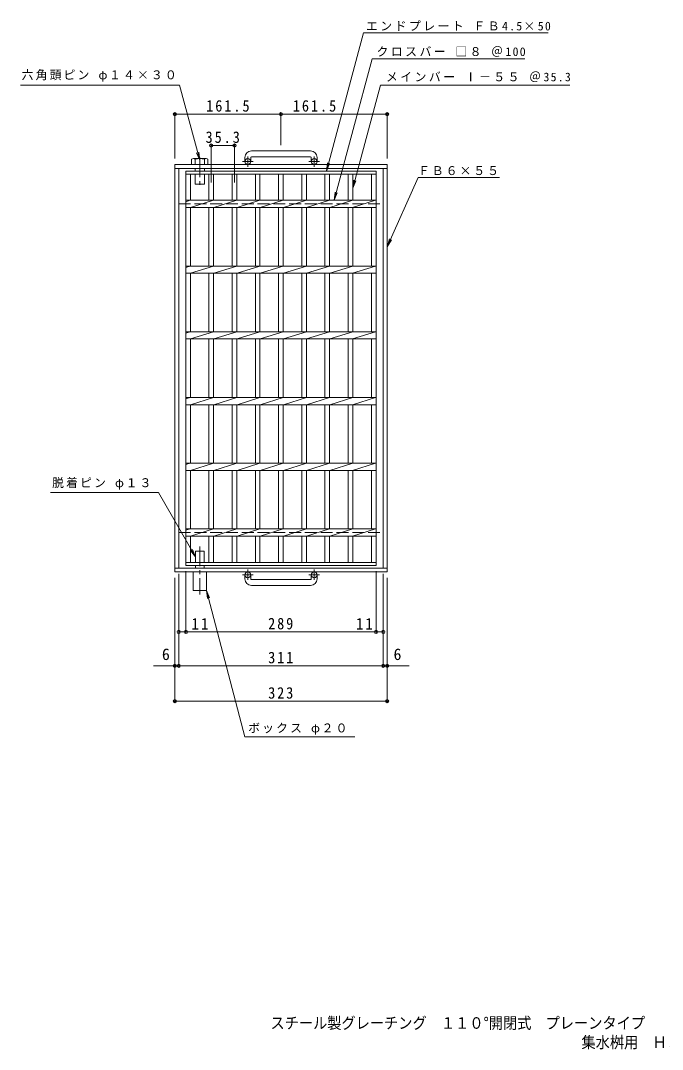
# Model space of a CAD drawing. Units: millimetres, scale not verified. Extents: x -892 to 1060, y -823 to 743.
# Drawn here: x -892 to 84, y -823 to 743 of the extents above; entities that cross this region are included whole.
import ezdxf
from ezdxf.enums import TextEntityAlignment as Align

# ---------------------------------------------------------------- set-up
doc = ezdxf.new("R2010")
doc.units = ezdxf.units.MM
doc.header["$LTSCALE"] = 6
doc.header["$PDMODE"] = 32
doc.header["$PDSIZE"] = 4.8
doc.linetypes.add('CHAIN1', pattern=[8, 5, -1, 1, -1])
doc.linetypes.add('DASHED3', pattern=[4, 3, -1])
for name, color, linetype, lineweight in [('A-1', 2, 'Continuous', 9), ('A-2', 3, 'Continuous', 9), ('A-4', 7, 'Continuous', 9), ('A-5', 7, 'Continuous', 9), ('A-9', 4, 'Continuous', 9)]:
    doc.layers.add(name, color=color, linetype=linetype, lineweight=lineweight)
doc.layers.add('F-5_F-5ﾚｲﾔ', color=2, linetype='Continuous')
doc.styles.add('ＭＳ ゴシック', font='')
doc.styles.get('ＭＳ ゴシック').set_extended_font_data('MS Gothic')

msp = doc.modelspace()

# ---------------------------------------------------------------- linework, layer by layer
at = {"layer": 'A-1'}
for p, q in [((-550.975, 534.514), (-550.975, 528.414)), ((-541.975, 534.514), (-541.975, 528.414)), ((-450.975, 544.514), (-540.975, 544.514)), ((-540.975, 535.514), (-450.975, 535.514)), ((-449.975, 534.514), (-449.975, 528.414)), ((-440.975, 534.514), (-440.975, 528.414)), ((-657.475, 523.914), (-334.475, 523.914)), ((-657.475, 523.914), (-657.475, -96.086)), ((-657.475, 517.914), (-334.475, 517.914)), ((-651.475, 517.914), (-651.475, -90.086)), ((-340.475, 517.914), (-340.475, -90.086)), ((-334.475, 523.914), (-334.475, -96.086)), ((-657.475, -90.086), (-334.475, -90.086)), ((-657.475, -96.086), (-334.475, -96.086)), ((-550.975, -106.687), (-550.975, -100.587)), ((-541.975, -106.687), (-541.975, -100.587)), ((-540.975, -107.687), (-450.975, -107.687)), ((-449.975, -106.687), (-449.975, -100.587)), ((-440.975, -106.687), (-440.975, -100.587)), ((-450.975, -116.687), (-540.975, -116.687))]:
    msp.add_line(p, q, dxfattribs=at)
at = {"layer": 'A-1', "linetype": 'CHAIN1'}
for p, q in [((-546.475, 520.306), (-546.475, 535.904)), ((-445.474, 520.306), (-445.474, 535.904)), ((-538.312, 528.414), (-554.719, 528.414)), ((-437.312, 528.414), (-453.719, 528.414)), ((-546.475, -92.479), (-546.475, -108.077)), ((-445.474, -92.479), (-445.474, -108.077)), ((-538.312, -100.587), (-554.719, -100.587)), ((-437.312, -100.587), (-453.719, -100.587))]:
    msp.add_line(p, q, dxfattribs=at)
at = {"layer": 'A-1', "linetype": 'DASHED3'}
for p, q in [((-651.475, 463.914), (-340.475, 463.914)), ((-651.475, -36.086), (-340.475, -36.086))]:
    msp.add_line(p, q, dxfattribs=at)
at = {"layer": 'A-1'}
for centre in [(-546.475, 528.414), (-445.475, 528.414), (-546.475, -100.587), (-445.475, -100.587)]:
    msp.add_circle(centre, 4.5, dxfattribs=at)
for centre, radius, start, end in [((-540.975, 534.514), 10, 90, 180), ((-540.975, 534.514), 1, 90, 180), ((-450.975, 534.514), 10, 0, 90), ((-450.975, 534.514), 1, 0, 90), ((-540.975, -106.687), 10, 180, 270), ((-540.975, -106.687), 1, 180, 270), ((-450.975, -106.687), 10, 270, 0), ((-450.975, -106.687), 1, 270, 0)]:
    msp.add_arc(centre, radius, start, end, dxfattribs=at)
at = {"layer": 'A-2'}
for p, q in [((-640.474, 513.914), (-351.474, 513.914)), ((-640.474, -86.086), (-640.474, 513.914)), ((-640.474, 509.414), (-351.474, 509.414)), ((-633.474, 469.414), (-633.474, 509.414)), ((-605.574, 509.414), (-605.574, 469.414)), ((-598.574, 509.414), (-598.574, 469.414)), ((-570.274, 509.414), (-570.274, 469.414)), ((-563.274, 509.414), (-563.274, 469.414)), ((-534.974, 509.414), (-534.974, 469.414)), ((-527.974, 509.414), (-527.974, 469.414)), ((-499.674, 509.414), (-499.674, 469.414)), ((-492.674, 509.414), (-492.674, 469.414)), ((-464.374, 509.414), (-464.374, 469.414)), ((-457.374, 509.414), (-457.374, 469.414)), ((-429.074, 509.414), (-429.074, 469.414)), ((-422.074, 509.414), (-422.074, 469.414)), ((-393.774, 509.414), (-393.774, 469.414)), ((-386.774, 509.414), (-386.774, 469.414)), ((-358.475, 509.414), (-358.475, 469.414)), ((-640.474, 467.334), (-633.874, 469.414)), ((-640.474, 469.414), (-351.474, 469.414)), ((-640.474, 458.414), (-351.474, 458.414)), ((-633.474, 458.414), (-598.574, 469.414)), ((-633.474, 369.413), (-633.474, 458.414)), ((-605.574, 458.414), (-605.574, 369.413)), ((-598.574, 458.414), (-598.574, 369.413)), ((-598.174, 458.414), (-563.274, 469.414)), ((-570.274, 458.414), (-570.274, 369.413)), ((-563.274, 458.414), (-563.274, 369.413)), ((-562.874, 458.414), (-527.974, 469.414)), ((-534.974, 458.414), (-534.974, 369.413)), ((-527.974, 458.414), (-527.974, 369.413)), ((-527.574, 458.414), (-492.674, 469.414)), ((-499.674, 458.414), (-499.674, 369.413)), ((-492.674, 458.414), (-492.674, 369.413)), ((-492.274, 458.414), (-457.374, 469.414)), ((-464.374, 458.414), (-464.374, 369.413)), ((-457.374, 458.414), (-457.374, 369.413)), ((-456.974, 458.414), (-422.074, 469.414)), ((-429.074, 458.414), (-429.074, 369.413)), ((-422.074, 458.414), (-422.074, 369.413)), ((-421.674, 458.414), (-386.774, 469.414)), ((-393.774, 458.414), (-393.774, 369.413)), ((-387.173, 458.414), (-352.274, 469.414)), ((-386.774, 458.414), (-386.774, 369.413)), ((-358.475, 458.414), (-358.475, 369.413)), ((-640.474, 367.334), (-633.874, 369.414)), ((-640.474, 369.414), (-351.474, 369.414)), ((-633.474, 358.414), (-598.574, 369.414)), ((-598.174, 358.414), (-563.274, 369.414)), ((-562.874, 358.414), (-527.974, 369.414)), ((-527.574, 358.414), (-492.674, 369.414)), ((-492.274, 358.414), (-457.374, 369.414)), ((-456.974, 358.414), (-422.074, 369.414)), ((-421.674, 358.414), (-386.774, 369.414)), ((-387.173, 358.414), (-352.274, 369.414)), ((-640.474, 358.414), (-351.474, 358.414)), ((-633.474, 269.413), (-633.474, 358.414)), ((-605.574, 358.414), (-605.574, 269.413)), ((-598.574, 358.414), (-598.574, 269.413)), ((-570.274, 358.414), (-570.274, 269.413)), ((-563.274, 358.414), (-563.274, 269.413)), ((-534.974, 358.414), (-534.974, 269.413)), ((-527.974, 358.414), (-527.974, 269.413)), ((-499.674, 358.414), (-499.674, 269.413)), ((-492.674, 358.414), (-492.674, 269.413)), ((-464.374, 358.414), (-464.374, 269.413)), ((-457.374, 358.414), (-457.374, 269.413)), ((-429.074, 358.414), (-429.074, 269.413)), ((-422.074, 358.414), (-422.074, 269.413)), ((-393.774, 358.414), (-393.774, 269.413)), ((-386.774, 358.414), (-386.774, 269.413)), ((-358.475, 358.414), (-358.475, 269.413)), ((-640.474, 267.334), (-633.874, 269.414)), ((-640.474, 269.414), (-351.474, 269.414)), ((-633.474, 258.414), (-598.574, 269.414)), ((-598.174, 258.414), (-563.274, 269.414)), ((-562.874, 258.414), (-527.974, 269.414)), ((-527.574, 258.414), (-492.674, 269.414)), ((-492.274, 258.414), (-457.374, 269.414)), ((-456.974, 258.414), (-422.074, 269.414)), ((-421.674, 258.414), (-386.774, 269.414)), ((-387.173, 258.414), (-352.274, 269.414)), ((-640.474, 258.414), (-351.474, 258.414)), ((-633.474, 169.413), (-633.474, 258.414)), ((-605.574, 258.414), (-605.574, 169.413)), ((-598.574, 258.414), (-598.574, 169.413)), ((-570.274, 258.414), (-570.274, 169.413)), ((-563.274, 258.414), (-563.274, 169.413)), ((-534.974, 258.414), (-534.974, 169.413)), ((-527.974, 258.414), (-527.974, 169.413)), ((-499.674, 258.414), (-499.674, 169.413)), ((-492.674, 258.414), (-492.674, 169.413)), ((-464.374, 258.414), (-464.374, 169.413)), ((-457.374, 258.414), (-457.374, 169.413)), ((-429.074, 258.414), (-429.074, 169.413)), ((-422.074, 258.414), (-422.074, 169.413)), ((-393.774, 258.414), (-393.774, 169.413)), ((-386.774, 258.414), (-386.774, 169.413)), ((-358.475, 258.414), (-358.475, 169.413)), ((-640.474, 167.334), (-633.874, 169.414)), ((-640.474, 169.414), (-351.474, 169.414)), ((-640.474, 158.414), (-351.474, 158.414)), ((-633.474, 158.414), (-598.574, 169.414)), ((-633.474, 69.413), (-633.474, 158.414)), ((-605.574, 158.414), (-605.574, 69.413)), ((-598.574, 158.414), (-598.574, 69.413)), ((-598.174, 158.414), (-563.274, 169.414)), ((-570.274, 158.414), (-570.274, 69.413)), ((-563.274, 158.414), (-563.274, 69.413)), ((-562.874, 158.414), (-527.974, 169.414)), ((-534.974, 158.414), (-534.974, 69.413)), ((-527.974, 158.414), (-527.974, 69.413)), ((-527.574, 158.414), (-492.674, 169.414)), ((-499.674, 158.414), (-499.674, 69.413)), ((-492.674, 158.414), (-492.674, 69.413)), ((-492.274, 158.414), (-457.374, 169.414)), ((-464.374, 158.414), (-464.374, 69.413)), ((-457.374, 158.414), (-457.374, 69.413)), ((-456.974, 158.414), (-422.074, 169.414)), ((-429.074, 158.414), (-429.074, 69.413)), ((-422.074, 158.414), (-422.074, 69.413)), ((-421.674, 158.414), (-386.774, 169.414)), ((-393.774, 158.414), (-393.774, 69.413)), ((-387.173, 158.414), (-352.274, 169.414)), ((-386.774, 158.414), (-386.774, 69.413)), ((-358.475, 158.414), (-358.475, 69.413)), ((-640.474, 67.334), (-633.874, 69.414)), ((-640.474, 69.414), (-351.474, 69.414)), ((-633.474, 58.414), (-598.574, 69.414)), ((-598.174, 58.414), (-563.274, 69.414)), ((-562.874, 58.414), (-527.974, 69.414)), ((-527.574, 58.414), (-492.674, 69.414)), ((-492.274, 58.414), (-457.374, 69.414)), ((-456.974, 58.414), (-422.074, 69.414)), ((-421.674, 58.414), (-386.774, 69.414)), ((-387.173, 58.414), (-352.274, 69.414)), ((-640.474, 58.414), (-351.474, 58.414)), ((-633.474, -30.587), (-633.474, 58.414)), ((-605.574, 58.414), (-605.574, -30.587)), ((-598.574, 58.414), (-598.574, -30.587)), ((-570.274, 58.414), (-570.274, -30.587)), ((-563.274, 58.414), (-563.274, -30.587)), ((-534.974, 58.414), (-534.974, -30.587)), ((-527.974, 58.414), (-527.974, -30.587)), ((-499.674, 58.414), (-499.674, -30.587)), ((-492.674, 58.414), (-492.674, -30.587)), ((-464.374, 58.414), (-464.374, -30.587)), ((-457.374, 58.414), (-457.374, -30.587)), ((-429.074, 58.414), (-429.074, -30.587)), ((-422.074, 58.414), (-422.074, -30.587)), ((-393.774, 58.414), (-393.774, -30.587)), ((-386.774, 58.414), (-386.774, -30.587)), ((-358.475, 58.414), (-358.475, -30.587)), ((-640.474, -32.666), (-633.874, -30.586)), ((-640.474, -30.587), (-351.474, -30.587)), ((-633.474, -41.586), (-598.574, -30.586)), ((-598.174, -41.586), (-563.274, -30.586)), ((-562.874, -41.586), (-527.974, -30.586)), ((-527.574, -41.586), (-492.674, -30.586)), ((-492.274, -41.586), (-457.374, -30.586)), ((-456.974, -41.586), (-422.074, -30.586)), ((-421.674, -41.586), (-386.774, -30.586)), ((-387.173, -41.586), (-352.274, -30.586)), ((-640.474, -41.586), (-351.474, -41.586)), ((-633.474, -81.586), (-633.474, -41.586)), ((-605.574, -41.586), (-605.574, -81.586)), ((-598.574, -41.586), (-598.574, -81.586)), ((-570.274, -41.586), (-570.274, -81.586)), ((-563.274, -41.586), (-563.274, -81.586)), ((-534.974, -41.586), (-534.974, -81.586)), ((-527.974, -41.586), (-527.974, -81.586)), ((-499.674, -41.586), (-499.674, -81.586)), ((-492.674, -41.586), (-492.674, -81.586)), ((-464.374, -41.586), (-464.374, -81.586)), ((-457.374, -41.586), (-457.374, -81.586)), ((-429.074, -41.586), (-429.074, -81.586)), ((-422.074, -41.586), (-422.074, -81.586)), ((-393.774, -41.586), (-393.774, -81.586)), ((-386.774, -41.586), (-386.774, -81.586)), ((-358.475, -41.586), (-358.475, -81.586)), ((-351.474, -81.586), (-640.474, -81.586))]:
    msp.add_line(p, q, dxfattribs=at)
msp.add_lwpolyline([(-351.474, 513.914), (-351.474, -86.086), (-640.474, -86.086)], dxfattribs=at)
at = {"layer": 'A-4'}
for p, q in [((-657.475, 532.914), (-657.475, 602.358)), ((-657.475, 600.558), (-495.975, 600.558)), ((-495.975, 553.514), (-495.975, 602.358)), ((-495.975, 600.558), (-334.475, 600.558)), ((-334.475, 532.914), (-334.475, 602.358)), ((-602.074, 496.491), (-602.074, 554.703)), ((-602.074, 552.903), (-566.774, 552.903)), ((-566.774, 496.491), (-566.774, 554.703)), ((-657.475, -105.086), (-657.475, -294.534)), ((-651.475, -99.086), (-651.475, -240.767)), ((-640.474, -95.086), (-640.474, -189.123)), ((-351.474, -95.086), (-351.474, -189.123)), ((-340.475, -99.086), (-340.475, -240.767)), ((-334.475, -105.086), (-334.475, -294.534)), ((-651.474, -187.323), (-640.474, -187.323)), ((-640.474, -187.323), (-351.474, -187.323)), ((-351.474, -187.323), (-340.475, -187.323)), ((-651.474, -196.323), (-651.474, -189.123)), ((-689.815, -238.967), (-301.237, -238.967)), ((-657.475, -292.734), (-334.475, -292.734))]:
    msp.add_line(p, q, dxfattribs=at)
for p in [(-657.475, 600.558), (-495.975, 600.558), (-334.475, 600.558), (-602.074, 552.903), (-566.774, 552.903), (-651.474, -187.323), (-640.474, -187.323), (-351.474, -187.323), (-340.475, -187.323), (-657.475, -238.967), (-651.475, -238.967), (-340.475, -238.967), (-334.475, -238.967), (-657.475, -292.734), (-334.475, -292.734)]:
    msp.add_point(p, dxfattribs=at)
at = {"layer": 'A-5'}
for p, q in [((-415.135, 469.414), (-357.499, 684.514)), ((-357.499, 684.514), (-125.172, 684.514)), ((-650.074, 644.514), (-891.957, 644.514)), ((-619.475, 530.314), (-650.074, 644.514)), ((-386.774, 487.782), (-344.778, 644.514)), ((-344.778, 644.514), (-56.538, 644.514)), ((-619.475, 530.314), (-624.258, 541.862)), ((-619.475, 530.314), (-621.106, 542.707)), ((-427.004, 513.914), (-425.372, 526.307)), ((-427.004, 513.914), (-422.22, 525.462)), ((-334.475, 398.737), (-287.395, 504.013)), ((-287.395, 504.013), (-163.89, 504.013)), ((-386.774, 487.782), (-385.143, 500.175)), ((-386.774, 487.782), (-381.991, 499.331)), ((-415.135, 469.414), (-413.503, 481.807)), ((-415.135, 469.414), (-410.351, 480.962)), ((-334.475, 398.737), (-330.905, 410.716)), ((-334.475, 398.737), (-327.926, 409.384)), ((-682.289, 24.569), (-846.516, 24.569)), ((-625.789, -73.291), (-682.289, 24.569)), ((-625.789, -73.291), (-630.573, -61.743)), ((-625.789, -73.291), (-633.399, -63.375)), ((-609.474, -124.086), (-604.691, -135.635)), ((-609.474, -124.086), (-607.843, -136.48)), ((-609.474, -124.086), (-551.007, -347.032)), ((-551.007, -347.032), (-383.488, -347.032))]:
    msp.add_line(p, q, dxfattribs=at)
msp.add_lwpolyline([(-427.004, 513.914), (-370.574, 724.514), (-89.53, 724.514)], dxfattribs=at)
at = {"layer": 'A-9'}
for p, q in [((-629.194, 532.874), (-609.755, 532.874)), ((-626.475, 523.914), (-626.475, 531.833)), ((-626.475, 517.914), (-626.475, 513.914)), ((-612.475, 517.914), (-612.475, 513.914)), ((-612.474, 523.914), (-612.474, 531.833)), ((-607.036, 531.833), (-607.036, 523.914)), ((-626.475, 509.414), (-626.475, 493.914)), ((-612.475, 509.414), (-612.475, 493.914)), ((-626.475, 493.914), (-612.475, 493.914)), ((-625.975, -64.389), (-612.975, -64.389)), ((-625.975, -64.389), (-625.975, -81.586)), ((-612.975, -64.389), (-612.975, -81.586)), ((-625.975, -86.086), (-625.975, -90.086)), ((-612.975, -86.086), (-612.975, -90.086)), ((-609.474, -96.086), (-609.474, -124.086))]:
    msp.add_line(p, q, dxfattribs=at)
at = {"layer": 'A-9', "linetype": 'CHAIN1'}
for p, q in [((-619.475, 534.809), (-619.475, 488.452)), ((-619.475, -57.383), (-619.475, -130.578))]:
    msp.add_line(p, q, dxfattribs=at)
at = {"layer": 'A-9'}
for points in [[(-631.914, 531.833), (-631.914, 523.914), (-607.036, 523.914)], [(-629.475, -96.086), (-629.475, -124.086), (-609.474, -124.086)]]:
    msp.add_lwpolyline(points, dxfattribs=at)
for centre, radius, start, end in [((-629.194, 528.8), 4.074, 48.12389, 131.8763), ((-619.475, 508.808), 24.066, 73.09029, 106.90971), ((-609.755, 528.8), 4.074, 48.1237, 131.87611)]:
    msp.add_arc(centre, radius, start, end, dxfattribs=at)

# ---------------------------------------------------------------- texts
at = {"layer": 'A-4', "color": 2, "style": 'ＭＳ ゴシック'}
for p in [(-677.032, -235.367), (-324.846, -235.367)]:
    msp.add_text('6', height=17.6, dxfattribs=at).set_placement(p, align=Align.BOTTOM_LEFT)
at = {"layer": 'A-4', "color": 2, "char_height": 17.6, "attachment_point": 7, "style": 'ＭＳ ゴシック'}
for s, insert in [('\\T1.28;\\W0.9;161.5', (-609.725, 604.158)), ('\\T1.28;\\W0.9;161.5', (-477.969, 604.158)), ('\\T1.28;\\W0.9;35.3', (-610.674, 556.503)), ('\\T1.27;\\W0.95;11', (-632.128, -183.723)), ('\\T1.27;\\W0.9;289', (-515.475, -183.723)), ('\\T1.27;\\W0.95;11', (-382.076, -183.723)), ('\\T1.27;\\W0.9;311', (-515.475, -235.367)), ('\\T1.27;\\W0.9;323', (-515.475, -289.134))]:
    msp.add_mtext(s, dxfattribs=dict(at, insert=insert))
at = {"layer": 'A-5', "char_height": 13.2, "attachment_point": 7, "style": 'ＭＳ ゴシック'}
for s, insert in [('\\T1.21;エンドプレート\\~ＦＢ4.5×50', (-366.798, 727.208)), ('\\T1.21;クロスバー\\~□８\\~＠100', (-350.67, 687.734)), ('\\T1.18;六角頭ピン\\~φ１４×３０', (-890.38, 650.018)), ('\\T1.21;メインバー\\~Ⅰ－５５\\~＠35.3', (-336.434, 649.272)), ('\\T1.17;ＦＢ６×５５', (-287.679, 507.672)), ('\\T1.18;脱着ピン\\~φ１３', (-843.994, 29.325)), ('\\T1.18;ボックス\\~φ２０', (-545.911, -343.828))]:
    msp.add_mtext(s, dxfattribs=dict(at, insert=insert))
at = {"layer": 'F-5_F-5ﾚｲﾔ', "style": 'ＭＳ ゴシック', "width": 0.9}
for s, p in [('スチール製グレーチング\u3000１１０°開閉式\u3000プレーンタイプ', (-512.046, -796.524)), ('集水桝用\u3000ＨＳＦ\u3000５３５５', (-39.071, -825.907))]:
    msp.add_text(s, height=17.6, dxfattribs=at).set_placement(p, align=Align.BOTTOM_LEFT)

doc.saveas('drawing.dxf')
